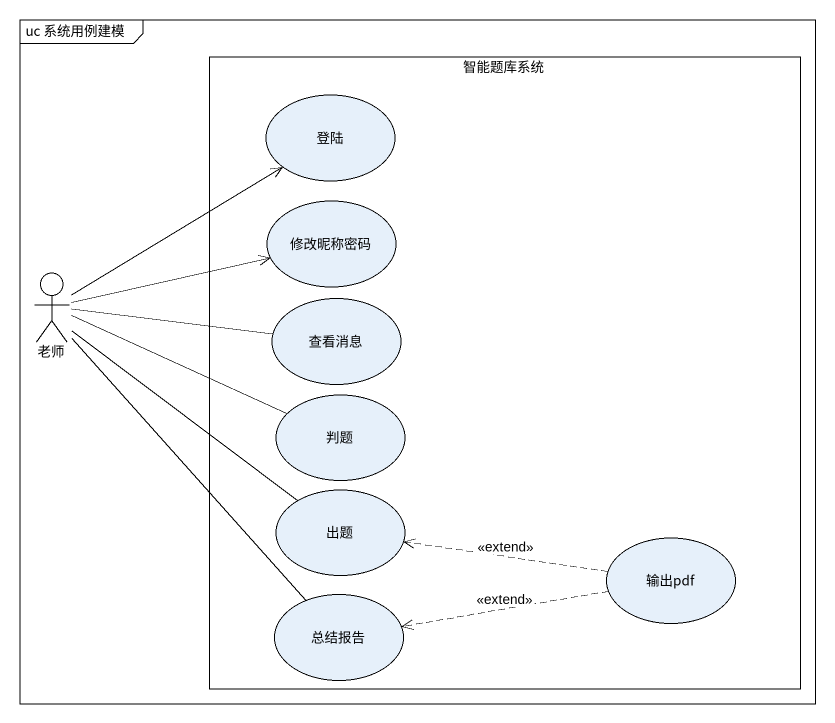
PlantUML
@startuml
mainframe uc 系统用例建模
rectangle 智能题库系统 {
  usecase 登陆
  usecase 修改昵称密码
  usecase 查看消息
  usecase 判题
  usecase 出题
  usecase 输出pdf
  usecase 总结报告
}
actor 老师
老师 -up-> 登陆
老师 -right-> 修改昵称密码
老师 -right- 查看消息
老师 -right- 判题
老师 -- 出题
老师 -- 总结报告
输出pdf .left.> 出题 : <<extend>>
输出pdf .left.> 总结报告 : <<extend>>
@enduml
